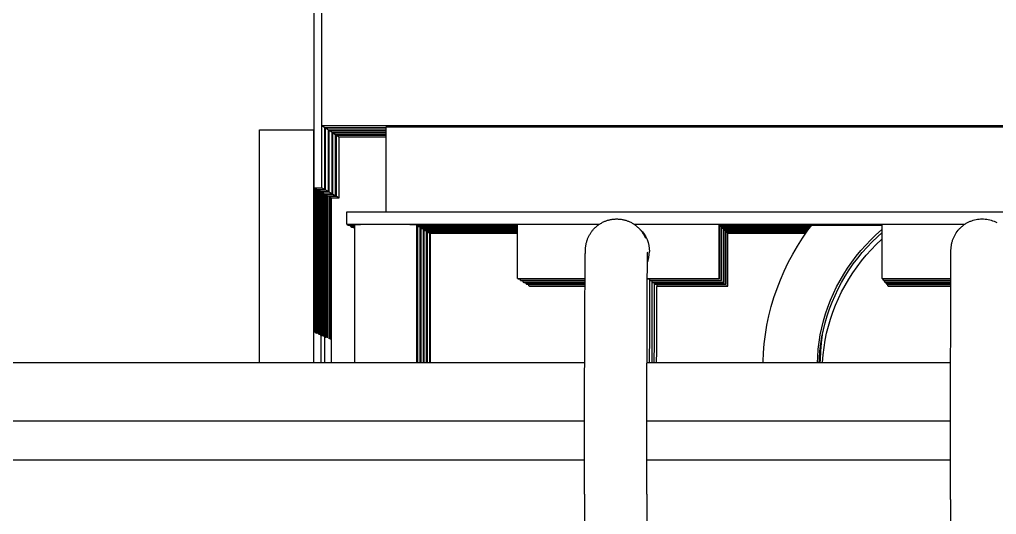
# Model space of a CAD drawing. Header units: millimetres. Extents: x -253 to 258, y -315 to 312.
# Drawn here: x -160.4 to -33.5, y 29.8 to 94.1 of the extents above; entities that cross this region are included whole.
import ezdxf

# ---------------------------------------------------------------- set-up
doc = ezdxf.new("R2010")
doc.units = ezdxf.units.MM
doc.layers.add('VISIBLE', color=7, linetype='Continuous')

msp = doc.modelspace()

# ---------------------------------------------------------------- linework, layer by layer
at = {"layer": 'VISIBLE'}
for p, q in [((-122.09, 72.24), (-122.09, 166.22)), ((-121.08, 72.24), (-121.08, 166.22)), ((-121.08, 80.32), (-120.71, 80.07)), ((-121.08, 80.32), (193.73, 80.32)), ((-120.71, 72.02), (-120.71, 80.07)), ((-120.71, 80.07), (-112.74, 80.07)), ((-120.61, 71.96), (-120.61, 80.07)), ((-120.61, 80), (-120.24, 79.76)), ((-120.61, 80), (-112.74, 80)), ((-112.74, 69.09), (-112.74, 80.13)), ((-112.74, 80.13), (-23.15, 80.13)), ((-129.21, 49.53), (-129.21, 79.74)), ((-129.21, 79.74), (-122.14, 79.74)), ((-122.14, 49.53), (-122.14, 79.74)), ((-122.14, 79.74), (-122.09, 79.71)), ((-120.24, 71.74), (-120.24, 79.76)), ((-120.24, 79.76), (-112.74, 79.76)), ((-120.14, 71.68), (-120.14, 79.76)), ((-120.14, 79.69), (-119.77, 79.45)), ((-120.14, 79.69), (-112.74, 79.69)), ((-119.77, 71.46), (-119.77, 79.45)), ((-119.77, 79.45), (-112.74, 79.45)), ((-119.67, 71.4), (-119.67, 79.45)), ((-119.67, 79.38), (-119.31, 79.14)), ((-119.67, 79.38), (-112.74, 79.38)), ((-119.31, 71.19), (-119.31, 79.14)), ((-119.31, 79.14), (-112.74, 79.14)), ((-119.21, 71.13), (-119.21, 79.14)), ((-119.21, 79.07), (-118.85, 78.84)), ((-119.21, 79.07), (-112.74, 79.07)), ((-118.85, 70.91), (-118.85, 78.84)), ((-118.85, 78.84), (-112.74, 78.84)), ((-122.09, 72.24), (-121.71, 72.02)), ((-122.09, 72.24), (-121.08, 72.24)), ((-122.03, 53.45), (-122.03, 72.21)), ((-122.02, 53.45), (-122.02, 72.2)), ((-121.91, 53.4), (-121.91, 72.14)), ((-121.89, 53.39), (-121.89, 72.13)), ((-121.78, 53.34), (-121.78, 72.06)), ((-121.77, 53.34), (-121.77, 72.05)), ((-121.71, 72.02), (-120.71, 72.02)), ((-121.61, 71.96), (-121.61, 72.02)), ((-121.61, 71.96), (-121.24, 71.74)), ((-121.61, 71.96), (-120.61, 71.96)), ((-121.56, 53.24), (-121.56, 71.93)), ((-121.54, 53.24), (-121.54, 71.92)), ((-121.43, 53.19), (-121.43, 71.86)), ((-121.42, 53.18), (-121.42, 71.85)), ((-121.31, 53.14), (-121.31, 71.78)), ((-121.29, 53.13), (-121.29, 71.77)), ((-121.24, 71.74), (-120.24, 71.74)), ((-121.19, 49.53), (-121.19, 71.74)), ((-121.14, 71.68), (-121.14, 71.74)), ((-121.14, 71.68), (-120.77, 71.46)), ((-121.14, 71.68), (-120.14, 71.68)), ((-121.08, 72.24), (-120.71, 72.02)), ((-121.08, 53.04), (-121.08, 71.65)), ((-121.07, 53.03), (-121.07, 71.64)), ((-120.96, 52.98), (-120.96, 71.58)), ((-120.94, 52.98), (-120.94, 71.57)), ((-120.84, 52.93), (-120.84, 71.5)), ((-120.82, 52.92), (-120.82, 71.49)), ((-120.77, 71.46), (-119.77, 71.46)), ((-120.72, 49.53), (-120.72, 71.46)), ((-120.67, 71.4), (-120.67, 71.46)), ((-120.67, 71.4), (-120.3, 71.19)), ((-120.67, 71.4), (-119.67, 71.4)), ((-120.61, 71.96), (-120.24, 71.74)), ((-120.61, 52.83), (-120.61, 71.37)), ((-120.6, 52.82), (-120.6, 71.36)), ((-120.49, 52.78), (-120.49, 71.3)), ((-120.48, 52.77), (-120.48, 71.29)), ((-120.37, 52.72), (-120.37, 71.23)), ((-120.35, 52.72), (-120.35, 71.22)), ((-120.3, 71.19), (-119.31, 71.19)), ((-120.2, 71.13), (-120.2, 71.19)), ((-120.2, 71.13), (-119.84, 70.91)), ((-120.2, 71.13), (-119.21, 71.13)), ((-120.15, 52.63), (-120.15, 71.1)), ((-120.14, 71.68), (-119.77, 71.46)), ((-120.13, 52.62), (-120.13, 71.09)), ((-119.67, 71.4), (-119.31, 71.19)), ((-119.21, 71.13), (-118.85, 70.91)), ((-120.03, 52.57), (-120.03, 71.02)), ((-120.01, 52.57), (-120.01, 71.02)), ((-119.91, 52.52), (-119.91, 70.95)), ((-119.89, 52.51), (-119.89, 70.94)), ((-119.84, 70.91), (-118.85, 70.91)), ((-119.83, 49.53), (-119.83, 70.91)), ((-117.84, 67.48), (-117.84, 69.09)), ((-117.84, 69.09), (8.06, 69.09)), ((-117.84, 67.48), (-117.66, 67.38)), ((-117.84, 67.48), (-85.08, 67.48)), ((-117.66, 67.38), (-116.81, 67.38)), ((-117.38, 67.22), (-117.38, 67.38)), ((-116.81, 49.53), (-116.81, 67.47)), ((-116.81, 67.47), (-116.78, 67.47)), ((-116.78, 67.47), (-116.7, 67.47)), ((-116.7, 67.47), (-116.55, 67.47)), ((-116.55, 67.47), (-116.35, 67.47)), ((-116.35, 67.47), (-116.09, 67.47)), ((-116.09, 67.47), (-115.78, 67.48)), ((-115.78, 67.48), (-115.42, 67.48)), ((-115.42, 67.48), (-115.03, 67.48)), ((-115.03, 67.48), (-114.62, 67.48)), ((-114.62, 67.48), (-114.19, 67.48)), ((-114.19, 67.48), (-113.76, 67.48)), ((-113.76, 67.48), (-113.34, 67.48)), ((-113.34, 67.48), (-112.92, 67.48)), ((-112.92, 67.48), (-112.53, 67.48)), ((-112.53, 67.48), (-112.16, 67.48)), ((-112.16, 67.48), (-111.82, 67.48)), ((-111.82, 67.48), (-111.5, 67.48)), ((-111.5, 67.48), (-111.21, 67.48)), ((-111.21, 67.48), (-110.94, 67.48)), ((-110.94, 67.48), (-110.7, 67.48)), ((-110.7, 67.48), (-110.48, 67.48)), ((-110.48, 67.48), (-110.27, 67.48)), ((-110.27, 67.48), (-110.06, 67.48)), ((-110.06, 67.48), (-109.85, 67.48)), ((-109.85, 67.48), (-109.65, 67.47)), ((-109.65, 67.47), (-109.45, 67.47)), ((-109.45, 67.47), (-109.26, 67.47)), ((-109.26, 67.47), (-109.1, 67.47)), ((-109.1, 67.47), (-108.96, 67.47)), ((-108.96, 67.47), (-108.85, 67.47)), ((-108.85, 67.47), (-108.78, 67.47)), ((-108.78, 67.47), (-108.75, 67.47)), ((-108.75, 49.53), (-108.75, 67.47)), ((-108.75, 67.39), (-108.73, 67.39)), ((-108.73, 67.39), (-108.66, 67.39)), ((-108.66, 67.39), (-108.63, 67.39)), ((-108.63, 49.53), (-108.63, 67.39)), ((-108.63, 67.38), (-95.68, 67.38)), ((-95.68, 60.43), (-95.68, 67.48)), ((-85.45, 67.2), (-85.37, 67.26)), ((-85.37, 67.26), (-85.3, 67.32)), ((-85.3, 67.32), (-85.22, 67.38)), ((-85.22, 67.38), (-85.14, 67.44)), ((-85.14, 67.44), (-85.05, 67.5)), ((-85.05, 67.5), (-84.97, 67.55)), ((-84.97, 67.55), (-84.89, 67.6)), ((-84.89, 67.6), (-84.8, 67.65)), ((-84.8, 67.65), (-84.71, 67.7)), ((-84.71, 67.7), (-84.63, 67.75)), ((-84.63, 67.75), (-84.54, 67.79)), ((-84.54, 67.79), (-84.45, 67.83)), ((-84.45, 67.83), (-84.36, 67.87)), ((-84.36, 67.87), (-84.26, 67.91)), ((-84.26, 67.91), (-84.17, 67.94)), ((-84.17, 67.94), (-84.08, 67.97)), ((-84.08, 67.97), (-83.98, 68)), ((-83.98, 68), (-83.89, 68.03)), ((-83.89, 68.03), (-83.79, 68.06)), ((-83.79, 68.06), (-83.7, 68.08)), ((-83.7, 68.08), (-83.6, 68.1)), ((-83.6, 68.1), (-83.59, 68.1)), ((-83.59, 68.1), (-83.49, 68.12)), ((-83.49, 68.12), (-83.4, 68.14)), ((-83.4, 68.14), (-83.3, 68.15)), ((-83.3, 68.15), (-83.2, 68.16)), ((-83.2, 68.16), (-83.1, 68.17)), ((-83.1, 68.17), (-83, 68.17)), ((-83, 68.17), (-82.9, 68.18)), ((-82.9, 68.18), (-82.8, 68.18)), ((-82.8, 68.18), (-82.7, 68.18)), ((-82.7, 68.18), (-82.61, 68.17)), ((-82.61, 68.17), (-82.51, 68.17)), ((-82.51, 68.17), (-82.41, 68.16)), ((-82.41, 68.16), (-82.31, 68.15)), ((-82.31, 68.15), (-82.21, 68.14)), ((-82.21, 68.14), (-82.11, 68.12)), ((-82.11, 68.12), (-82.02, 68.1)), ((-82.02, 68.1), (-81.92, 68.08)), ((-81.92, 68.08), (-81.82, 68.06)), ((-81.82, 68.06), (-81.73, 68.03)), ((-81.73, 68.03), (-81.63, 68.01)), ((-81.63, 68.01), (-81.54, 67.98)), ((-81.54, 67.98), (-81.44, 67.94)), ((-81.44, 67.94), (-81.35, 67.91)), ((-81.35, 67.91), (-81.26, 67.87)), ((-81.26, 67.87), (-81.17, 67.83)), ((-81.17, 67.83), (-81.08, 67.79)), ((-81.08, 67.79), (-80.99, 67.75)), ((-80.99, 67.75), (-80.9, 67.7)), ((-80.9, 67.7), (-80.81, 67.65)), ((-80.81, 67.65), (-80.73, 67.6)), ((-80.73, 67.6), (-80.64, 67.55)), ((-80.64, 67.55), (-80.56, 67.5)), ((-80.56, 67.5), (-80.48, 67.44)), ((-80.53, 67.48), (-37.62, 67.48)), ((-80.48, 67.44), (-80.4, 67.38)), ((-80.4, 67.38), (-80.32, 67.32)), ((-80.32, 67.32), (-80.24, 67.26)), ((-80.24, 67.26), (-80.17, 67.2)), ((-69.49, 60.43), (-69.49, 67.48)), ((-69.49, 67.48), (-69.45, 67.44)), ((-69.45, 60.39), (-69.45, 67.44)), ((-69.45, 67.38), (-48.34, 67.38)), ((-57.98, 66.7), (-57.47, 67.38)), ((-48.34, 60.43), (-48.34, 67.48)), ((-37.98, 67.2), (-37.91, 67.26)), ((-37.91, 67.26), (-37.83, 67.33)), ((-37.83, 67.33), (-37.75, 67.39)), ((-37.75, 67.39), (-37.67, 67.44)), ((-37.67, 67.44), (-37.59, 67.5)), ((-37.59, 67.5), (-37.5, 67.55)), ((-37.5, 67.55), (-37.42, 67.61)), ((-37.42, 67.61), (-37.33, 67.66)), ((-37.33, 67.66), (-37.25, 67.7)), ((-37.25, 67.7), (-37.16, 67.75)), ((-37.16, 67.75), (-37.07, 67.79)), ((-37.07, 67.79), (-36.98, 67.83)), ((-36.98, 67.83), (-36.89, 67.87)), ((-36.89, 67.87), (-36.8, 67.91)), ((-36.8, 67.91), (-36.7, 67.94)), ((-36.7, 67.94), (-36.61, 67.98)), ((-36.61, 67.98), (-36.52, 68.01)), ((-36.52, 68.01), (-36.33, 68.06)), ((-36.33, 68.06), (-36.13, 68.1)), ((-36.13, 68.1), (-35.94, 68.14)), ((-35.94, 68.14), (-35.74, 68.16)), ((-35.74, 68.16), (-35.54, 68.18)), ((-35.54, 68.18), (-35.34, 68.18)), ((-35.34, 68.18), (-35.15, 68.18)), ((-35.15, 68.18), (-34.95, 68.16)), ((-34.95, 68.16), (-34.75, 68.14)), ((-34.75, 68.14), (-34.56, 68.1)), ((-34.56, 68.1), (-34.36, 68.06)), ((-34.36, 68.06), (-34.17, 68.01)), ((-34.17, 68.01), (-33.98, 67.94)), ((-33.98, 67.94), (-33.8, 67.87)), ((-33.8, 67.87), (-33.62, 67.79)), ((-33.62, 67.79), (-33.44, 67.7)), ((-117.38, 67.22), (-117.2, 67.12)), ((-117.38, 67.22), (-116.81, 67.22)), ((-117.2, 67.12), (-116.81, 67.12)), ((-116.92, 66.96), (-116.92, 67.12)), ((-116.92, 66.96), (-116.81, 66.89)), ((-116.92, 66.96), (-116.81, 66.96)), ((-108.63, 67.22), (-95.68, 67.22)), ((-108.63, 67.21), (-108.53, 67.21)), ((-108.53, 67.21), (-108.42, 67.21)), ((-108.42, 67.21), (-108.35, 67.2)), ((-108.35, 67.2), (-108.33, 67.2)), ((-108.33, 49.53), (-108.33, 67.2)), ((-108.33, 67.13), (-108.3, 67.13)), ((-108.3, 67.13), (-108.23, 67.13)), ((-108.23, 67.13), (-108.21, 67.13)), ((-108.21, 49.53), (-108.21, 67.13)), ((-108.21, 67.12), (-95.68, 67.12)), ((-108.21, 66.96), (-95.68, 66.96)), ((-108.21, 66.95), (-108.11, 66.95)), ((-108.11, 66.95), (-108, 66.94)), ((-108, 66.94), (-107.93, 66.94)), ((-107.93, 66.94), (-107.91, 66.94)), ((-107.91, 49.53), (-107.91, 66.94)), ((-107.91, 66.87), (-107.88, 66.87)), ((-107.88, 66.87), (-107.81, 66.87)), ((-107.81, 66.87), (-107.79, 66.87)), ((-107.79, 49.53), (-107.79, 66.87)), ((-107.79, 66.85), (-95.68, 66.85)), ((-107.79, 66.7), (-95.68, 66.7)), ((-107.79, 66.69), (-107.69, 66.69)), ((-107.69, 66.69), (-107.58, 66.69)), ((-107.58, 66.69), (-107.51, 66.68)), ((-107.51, 66.68), (-107.49, 66.68)), ((-107.49, 49.53), (-107.49, 66.68)), ((-107.49, 66.61), (-107.46, 66.61)), ((-107.46, 66.61), (-107.39, 66.61)), ((-107.39, 66.61), (-107.37, 66.61)), ((-107.37, 49.53), (-107.37, 66.61)), ((-107.37, 66.6), (-95.68, 66.6)), ((-107.37, 66.44), (-95.68, 66.44)), ((-107.37, 66.43), (-107.27, 66.43)), ((-107.27, 66.43), (-107.17, 66.43)), ((-107.17, 66.43), (-107.1, 66.43)), ((-107.1, 66.43), (-107.07, 66.43)), ((-107.07, 49.53), (-107.07, 66.43)), ((-107.07, 66.38), (-107.01, 66.37)), ((-107.01, 66.37), (-106.99, 66.37)), ((-106.99, 49.53), (-106.99, 66.37)), ((-106.99, 66.34), (-95.68, 66.34)), ((-86.42, 65.95), (-86.37, 66.04)), ((-86.37, 66.04), (-86.32, 66.13)), ((-86.32, 66.13), (-86.27, 66.22)), ((-86.27, 66.22), (-86.22, 66.3)), ((-86.22, 66.3), (-86.17, 66.38)), ((-86.17, 66.38), (-86.11, 66.46)), ((-86.11, 66.46), (-86.05, 66.54)), ((-86.05, 66.54), (-85.99, 66.62)), ((-85.99, 66.62), (-85.93, 66.7)), ((-85.93, 66.7), (-85.87, 66.78)), ((-85.87, 66.78), (-85.8, 66.85)), ((-85.8, 66.85), (-85.74, 66.92)), ((-85.74, 66.92), (-85.67, 66.99)), ((-85.67, 66.99), (-85.6, 67.06)), ((-85.6, 67.06), (-85.52, 67.13)), ((-85.52, 67.13), (-85.45, 67.2)), ((-80.17, 67.2), (-80.09, 67.13)), ((-80.09, 67.13), (-80.02, 67.07)), ((-80.02, 67.07), (-79.95, 67)), ((-79.95, 67), (-79.88, 66.93)), ((-79.92, 66.97), (-79.74, 66.8)), ((-79.88, 66.93), (-79.81, 66.85)), ((-79.81, 66.85), (-79.75, 66.78)), ((-79.75, 66.78), (-79.68, 66.7)), ((-79.74, 66.8), (-79.47, 66.51)), ((-79.68, 66.7), (-79.62, 66.63)), ((-79.62, 66.63), (-79.56, 66.55)), ((-79.56, 66.55), (-79.5, 66.47)), ((-79.5, 66.47), (-79.45, 66.38)), ((-79.47, 66.51), (-79.24, 66.19)), ((-79.45, 66.38), (-79.39, 66.3)), ((-79.39, 66.3), (-79.34, 66.22)), ((-79.34, 66.22), (-79.29, 66.13)), ((-79.29, 66.13), (-79.24, 66.04)), ((-79.24, 66.19), (-79.03, 65.85)), ((-79.24, 66.19), (-79.03, 65.85)), ((-79.24, 66.04), (-79.2, 65.96)), ((-69.45, 67.22), (-57.59, 67.22)), ((-69.22, 60.19), (-69.22, 67.22)), ((-69.22, 67.22), (-69.18, 67.18)), ((-69.18, 60.16), (-69.18, 67.18)), ((-69.18, 67.12), (-57.67, 67.12)), ((-69.18, 66.96), (-57.79, 66.96)), ((-68.95, 59.96), (-68.95, 66.96)), ((-68.95, 66.96), (-68.91, 66.92)), ((-68.91, 59.92), (-68.91, 66.92)), ((-68.91, 66.85), (-57.86, 66.85)), ((-68.91, 66.7), (-57.98, 66.7)), ((-68.69, 59.73), (-68.69, 66.7)), ((-68.69, 66.7), (-68.65, 66.66)), ((-68.65, 59.69), (-68.65, 66.66)), ((-68.65, 66.6), (-58.05, 66.6)), ((-68.65, 66.44), (-58.16, 66.44)), ((-68.42, 59.5), (-68.42, 66.44)), ((-68.42, 66.44), (-68.38, 66.4)), ((-68.38, 59.46), (-68.38, 66.4)), ((-68.38, 66.34), (-58.23, 66.34)), ((-58.68, 65.69), (-57.98, 66.7)), ((-49.82, 65.46), (-49.14, 66.12)), ((-49.14, 66.12), (-48.43, 66.75)), ((-48.95, 65.86), (-48.34, 66.4)), ((-48.43, 66.75), (-48.34, 66.82)), ((-38.95, 65.95), (-38.91, 66.04)), ((-38.91, 66.04), (-38.86, 66.13)), ((-38.91, 66.04), (-38.91, 66.04)), ((-38.86, 66.13), (-38.81, 66.22)), ((-38.81, 66.22), (-38.76, 66.3)), ((-38.76, 66.3), (-38.7, 66.38)), ((-38.7, 66.38), (-38.59, 66.55)), ((-38.59, 66.55), (-38.47, 66.7)), ((-38.47, 66.7), (-38.4, 66.78)), ((-38.4, 66.78), (-38.34, 66.85)), ((-38.34, 66.85), (-38.27, 66.93)), ((-38.27, 66.93), (-38.2, 67)), ((-38.2, 67), (-38.13, 67.07)), ((-38.13, 67.07), (-38.06, 67.13)), ((-38.06, 67.13), (-37.98, 67.2)), ((-86.81, 64.7), (-86.78, 64.9)), ((-86.78, 64.9), (-86.77, 64.93)), ((-86.77, 64.93), (-86.75, 65.02)), ((-86.75, 65.02), (-86.73, 65.12)), ((-86.73, 65.12), (-86.7, 65.22)), ((-86.7, 65.22), (-86.68, 65.31)), ((-86.68, 65.31), (-86.65, 65.41)), ((-86.65, 65.41), (-86.61, 65.5)), ((-86.61, 65.5), (-86.58, 65.59)), ((-86.58, 65.59), (-86.54, 65.68)), ((-86.54, 65.68), (-86.5, 65.78)), ((-86.5, 65.78), (-86.46, 65.87)), ((-86.46, 65.87), (-86.42, 65.95)), ((-79.2, 65.96), (-79.15, 65.87)), ((-79.15, 65.87), (-79.15, 65.85)), ((-79.15, 65.85), (-79.11, 65.76)), ((-79.11, 65.76), (-79.07, 65.67)), ((-79.07, 65.67), (-79.06, 65.66)), ((-79.03, 65.85), (-78.87, 65.5)), ((-78.87, 65.5), (-78.73, 65.12)), ((-78.73, 65.12), (-78.64, 64.74)), ((-78.64, 64.74), (-78.58, 64.35)), ((-59.33, 64.66), (-58.68, 65.69)), ((-51.1, 64.07), (-50.47, 64.78)), ((-50.47, 64.78), (-49.82, 65.46)), ((-50.28, 64.52), (-49.63, 65.2)), ((-49.76, 64.17), (-49.09, 64.85)), ((-49.63, 65.2), (-48.95, 65.86)), ((-49.09, 64.85), (-48.4, 65.51)), ((-48.4, 65.51), (-48.34, 65.56)), ((-39.37, 64.53), (-39.34, 64.73)), ((-39.34, 64.73), (-39.31, 64.92)), ((-39.31, 64.92), (-39.29, 65.02)), ((-39.29, 65.02), (-39.26, 65.12)), ((-39.26, 65.12), (-39.24, 65.21)), ((-39.24, 65.21), (-39.21, 65.31)), ((-39.21, 65.31), (-39.18, 65.4)), ((-39.18, 65.4), (-39.15, 65.5)), ((-39.15, 65.5), (-39.12, 65.59)), ((-39.12, 65.59), (-39.08, 65.68)), ((-39.08, 65.68), (-39.04, 65.77)), ((-39.04, 65.77), (-39, 65.86)), ((-39, 65.86), (-38.95, 65.95)), ((-86.88, 63.63), (-86.87, 63.77)), ((-86.88, 63.48), (-86.88, 63.63)), ((-86.88, 63.31), (-86.88, 63.48)), ((-86.87, 63.98), (-86.86, 64.08)), ((-86.87, 63.88), (-86.87, 63.98)), ((-86.87, 63.77), (-86.87, 63.88)), ((-86.86, 64.22), (-86.85, 64.32)), ((-86.86, 64.16), (-86.86, 64.22)), ((-86.86, 64.08), (-86.86, 64.16)), ((-86.85, 64.37), (-86.84, 64.47)), ((-86.85, 64.32), (-86.85, 64.37)), ((-86.84, 64.5), (-86.83, 64.6)), ((-86.84, 64.47), (-86.84, 64.5)), ((-86.83, 64.6), (-86.81, 64.7)), ((-78.8, 63.53), (-78.79, 63.67)), ((-78.8, 63.38), (-78.8, 63.53)), ((-78.79, 63.83), (-78.78, 63.88)), ((-78.79, 63.77), (-78.79, 63.83)), ((-78.79, 63.69), (-78.79, 63.77)), ((-78.79, 63.62), (-78.79, 63.69)), ((-78.79, 63.67), (-78.79, 63.67)), ((-78.78, 63.88), (-78.78, 63.88)), ((-78.64, 63.17), (-78.58, 63.56)), ((-78.58, 64.35), (-78.56, 63.95)), ((-78.58, 64.35), (-78.56, 63.95)), ((-78.58, 63.56), (-78.56, 63.95)), ((-60.52, 62.51), (-59.95, 63.6)), ((-59.95, 63.6), (-59.33, 64.66)), ((-51.7, 63.34), (-51.1, 64.07)), ((-51.51, 63.08), (-50.91, 63.81)), ((-51.01, 62.72), (-50.4, 63.46)), ((-50.91, 63.81), (-50.28, 64.52)), ((-50.4, 63.46), (-49.76, 64.17)), ((-39.4, 63.73), (-39.39, 63.82)), ((-39.4, 63.6), (-39.4, 63.73)), ((-39.4, 63.45), (-39.4, 63.6)), ((-39.4, 63.29), (-39.4, 63.45)), ((-39.39, 64.19), (-39.38, 64.29)), ((-39.39, 64.15), (-39.39, 64.19)), ((-39.39, 64.1), (-39.39, 64.15)), ((-39.39, 64.02), (-39.39, 64.1)), ((-39.39, 63.93), (-39.39, 64.02)), ((-39.39, 63.82), (-39.39, 63.93)), ((-39.38, 64.32), (-39.37, 64.52)), ((-39.38, 64.29), (-39.38, 64.32)), ((-39.37, 64.52), (-39.37, 64.53)), ((-86.9, 62.21), (-86.89, 62.46)), ((-86.9, 62.11), (-86.9, 62.21)), ((-86.89, 63.12), (-86.88, 63.31)), ((-86.89, 62.92), (-86.89, 63.12)), ((-86.89, 62.7), (-86.89, 62.92)), ((-86.89, 62.46), (-86.89, 62.7)), ((-78.82, 62.11), (-78.81, 62.37)), ((-78.81, 62.82), (-78.8, 63.03)), ((-78.81, 62.6), (-78.81, 62.82)), ((-78.81, 62.57), (-78.73, 62.79)), ((-78.81, 62.37), (-78.81, 62.6)), ((-78.8, 63.21), (-78.8, 63.38)), ((-78.8, 63.03), (-78.8, 63.21)), ((-78.73, 62.79), (-78.64, 63.17)), ((-61.05, 61.41), (-60.52, 62.51)), ((-52.81, 61.8), (-52.27, 62.58)), ((-52.61, 61.55), (-52.08, 62.33)), ((-52.27, 62.58), (-51.7, 63.34)), ((-52.08, 62.33), (-51.51, 63.08)), ((-51.59, 61.96), (-51.01, 62.72)), ((-39.41, 62.47), (-39.4, 62.7)), ((-39.41, 62.22), (-39.41, 62.47)), ((-39.41, 61.96), (-39.41, 62.22)), ((-39.4, 63.11), (-39.4, 63.29)), ((-39.4, 62.91), (-39.4, 63.11)), ((-39.4, 62.7), (-39.4, 62.91)), ((-86.91, 61.26), (-86.9, 61.56)), ((-86.91, 60.94), (-86.91, 61.26)), ((-86.91, 60.61), (-86.91, 60.94)), ((-86.9, 61.84), (-86.9, 62.11)), ((-86.9, 61.56), (-86.9, 61.84)), ((-78.83, 60.94), (-78.82, 61.26)), ((-78.83, 60.61), (-78.83, 60.94)), ((-78.82, 61.84), (-78.82, 62.11)), ((-78.82, 61.56), (-78.82, 61.84)), ((-78.82, 61.26), (-78.82, 61.56)), ((-61.54, 60.28), (-61.05, 61.41)), ((-53.8, 60.18), (-53.32, 61)), ((-53.32, 61), (-52.81, 61.8)), ((-53.12, 60.75), (-52.61, 61.55)), ((-52.65, 60.37), (-52.14, 61.18)), ((-52.14, 61.18), (-51.59, 61.96)), ((-39.41, 61.68), (-39.41, 61.96)), ((-39.41, 61.38), (-39.41, 61.68)), ((-39.41, 61.06), (-39.41, 61.38)), ((-39.41, 60.74), (-39.41, 61.06)), ((-95.68, 60.43), (-95.62, 60.39)), ((-95.68, 60.43), (-86.91, 60.43)), ((-95.62, 60.39), (-86.91, 60.39)), ((-95.31, 60.19), (-95.31, 60.39)), ((-95.31, 60.19), (-95.25, 60.16)), ((-95.31, 60.19), (-86.92, 60.19)), ((-95.25, 60.16), (-86.92, 60.16)), ((-94.94, 59.96), (-94.94, 60.16)), ((-94.94, 59.96), (-94.88, 59.92)), ((-94.94, 59.96), (-86.92, 59.96)), ((-94.88, 59.92), (-86.92, 59.92)), ((-94.57, 59.73), (-94.57, 59.92)), ((-94.57, 59.73), (-94.51, 59.69)), ((-94.57, 59.73), (-86.92, 59.73)), ((-94.51, 59.69), (-86.92, 59.69)), ((-94.2, 59.5), (-94.2, 59.69)), ((-86.92, 60.26), (-86.91, 60.61)), ((-86.92, 59.89), (-86.92, 60.26)), ((-86.92, 59.51), (-86.92, 59.89)), ((-78.84, 59.51), (-78.83, 59.89)), ((-78.83, 60.26), (-78.83, 60.61)), ((-78.83, 60.43), (-69.49, 60.43)), ((-78.83, 60.39), (-69.45, 60.39)), ((-78.83, 59.89), (-78.83, 60.26)), ((-78.49, 60.2), (-78.48, 60.39)), ((-78.49, 59.86), (-78.49, 60.2)), ((-78.49, 60.19), (-69.22, 60.19)), ((-78.49, 60.16), (-69.18, 60.16)), ((-78.49, 59.51), (-78.49, 59.86)), ((-78.18, 59.88), (-78.18, 60.16)), ((-78.18, 59.96), (-68.95, 59.96)), ((-78.18, 59.92), (-68.91, 59.92)), ((-78.18, 59.43), (-78.18, 59.88)), ((-77.88, 59.73), (-77.87, 59.92)), ((-77.88, 59.39), (-77.88, 59.73)), ((-77.88, 59.73), (-68.69, 59.73)), ((-77.88, 59.69), (-68.65, 59.69)), ((-77.57, 59.59), (-77.57, 59.69)), ((-69.49, 60.43), (-69.45, 60.39)), ((-69.22, 60.19), (-69.18, 60.16)), ((-68.95, 59.96), (-68.91, 59.92)), ((-68.69, 59.73), (-68.65, 59.69)), ((-61.98, 59.14), (-61.54, 60.28)), ((-54.24, 59.34), (-53.8, 60.18)), ((-54.04, 59.1), (-53.59, 59.94)), ((-53.59, 59.94), (-53.12, 60.75)), ((-53.14, 59.55), (-52.65, 60.37)), ((-48.34, 60.43), (-48.31, 60.39)), ((-48.34, 60.43), (-39.41, 60.43)), ((-48.31, 60.39), (-39.41, 60.39)), ((-48.16, 60.19), (-48.16, 60.39)), ((-48.16, 60.19), (-48.13, 60.16)), ((-48.16, 60.19), (-39.42, 60.19)), ((-48.13, 60.16), (-39.42, 60.16)), ((-47.97, 59.96), (-47.97, 60.16)), ((-47.97, 59.96), (-47.94, 59.92)), ((-47.97, 59.96), (-39.42, 59.96)), ((-47.94, 59.92), (-39.42, 59.92)), ((-47.78, 59.73), (-47.78, 59.92)), ((-47.78, 59.73), (-47.75, 59.69)), ((-47.78, 59.73), (-39.42, 59.73)), ((-47.75, 59.69), (-39.42, 59.69)), ((-47.6, 59.5), (-47.6, 59.69)), ((-39.42, 60.03), (-39.41, 60.39)), ((-39.42, 59.65), (-39.42, 60.03)), ((-39.42, 59.26), (-39.42, 59.65)), ((-39.41, 60.39), (-39.41, 60.74)), ((-94.2, 59.5), (-94.15, 59.46)), ((-94.2, 59.5), (-86.92, 59.5)), ((-94.15, 59.46), (-86.92, 59.46)), ((-86.93, 58.71), (-86.92, 59.12)), ((-86.93, 58.29), (-86.93, 58.71)), ((-86.92, 59.12), (-86.92, 59.51)), ((-78.84, 59.12), (-78.84, 59.51)), ((-78.84, 58.71), (-78.84, 59.12)), ((-78.84, 58.29), (-78.84, 58.71)), ((-78.5, 58.76), (-78.49, 59.14)), ((-78.5, 58.37), (-78.5, 58.76)), ((-78.5, 57.96), (-78.5, 58.37)), ((-78.49, 59.14), (-78.49, 59.51)), ((-78.19, 58.96), (-78.18, 59.43)), ((-78.19, 58.47), (-78.19, 58.96)), ((-78.19, 57.96), (-78.19, 58.47)), ((-77.89, 58.29), (-77.88, 58.67)), ((-77.88, 59.04), (-77.88, 59.39)), ((-77.88, 58.67), (-77.88, 59.04)), ((-77.58, 59.26), (-77.57, 59.59)), ((-77.58, 59.46), (-68.38, 59.46)), ((-77.58, 58.91), (-77.58, 59.26)), ((-77.58, 58.55), (-77.58, 58.91)), ((-77.58, 58.18), (-77.58, 58.55)), ((-77.57, 59.5), (-68.42, 59.5)), ((-68.42, 59.5), (-68.38, 59.46)), ((-62.38, 57.98), (-61.98, 59.14)), ((-55.03, 57.62), (-54.65, 58.49)), ((-54.65, 58.49), (-54.24, 59.34)), ((-54.44, 58.25), (-54.04, 59.1)), ((-54, 57.84), (-53.59, 58.7)), ((-53.59, 58.7), (-53.14, 59.55)), ((-47.6, 59.5), (-47.57, 59.46)), ((-47.6, 59.5), (-39.42, 59.5)), ((-47.57, 59.46), (-39.42, 59.46)), ((-39.42, 58.86), (-39.42, 59.26)), ((-39.42, 58.44), (-39.42, 58.86)), ((-39.42, 58), (-39.42, 58.44)), ((-86.94, 56.93), (-86.93, 57.4)), ((-86.93, 57.85), (-86.93, 58.29)), ((-86.93, 57.4), (-86.93, 57.85)), ((-78.85, 57.85), (-78.84, 58.29)), ((-78.85, 57.4), (-78.85, 57.85)), ((-78.85, 56.93), (-78.85, 57.4)), ((-78.51, 56.67), (-78.5, 57.11)), ((-78.5, 57.54), (-78.5, 57.96)), ((-78.5, 57.11), (-78.5, 57.54)), ((-78.2, 57.42), (-78.19, 57.96)), ((-78.2, 56.86), (-78.2, 57.42)), ((-77.89, 57.89), (-77.89, 58.29)), ((-77.89, 57.48), (-77.89, 57.89)), ((-77.89, 57.06), (-77.89, 57.48)), ((-77.59, 57.79), (-77.58, 58.18)), ((-77.59, 57.39), (-77.59, 57.79)), ((-77.59, 56.98), (-77.59, 57.39)), ((-62.73, 56.8), (-62.38, 57.98)), ((-55.37, 56.73), (-55.03, 57.62)), ((-55.16, 56.5), (-54.82, 57.38)), ((-54.82, 57.38), (-54.44, 58.25)), ((-54.38, 56.97), (-54, 57.84)), ((-39.42, 57.55), (-39.42, 58)), ((-39.42, 57.09), (-39.42, 57.55)), ((-86.94, 56.46), (-86.94, 56.93)), ((-86.94, 55.96), (-86.94, 56.46)), ((-86.94, 55.46), (-86.94, 55.96)), ((-78.86, 55.46), (-78.85, 55.96)), ((-78.85, 56.46), (-78.85, 56.93)), ((-78.85, 55.96), (-78.85, 56.46)), ((-78.51, 56.21), (-78.51, 56.67)), ((-78.51, 55.75), (-78.51, 56.21)), ((-78.2, 56.28), (-78.2, 56.86)), ((-78.2, 55.68), (-78.2, 56.28)), ((-77.9, 56.18), (-77.89, 56.63)), ((-77.9, 55.72), (-77.9, 56.18)), ((-77.89, 56.63), (-77.89, 57.06)), ((-77.6, 55.66), (-77.59, 56.11)), ((-77.59, 56.55), (-77.59, 56.98)), ((-77.59, 56.11), (-77.59, 56.55)), ((-63.03, 55.61), (-62.73, 56.8)), ((-55.94, 54.93), (-55.68, 55.84)), ((-55.68, 55.84), (-55.37, 56.73)), ((-55.46, 55.61), (-55.16, 56.5)), ((-55.04, 55.17), (-54.73, 56.07)), ((-54.73, 56.07), (-54.38, 56.97)), ((-39.43, 56.61), (-39.42, 57.09)), ((-39.43, 56.12), (-39.43, 56.61)), ((-39.43, 55.62), (-39.43, 56.12)), ((-86.95, 54.94), (-86.94, 55.46)), ((-86.95, 54.41), (-86.95, 54.94)), ((-78.86, 54.94), (-78.86, 55.46)), ((-78.86, 54.41), (-78.86, 54.94)), ((-78.52, 54.27), (-78.51, 54.78)), ((-78.51, 55.27), (-78.51, 55.75)), ((-78.51, 54.78), (-78.51, 55.27)), ((-78.21, 55.07), (-78.2, 55.68)), ((-78.21, 54.43), (-78.21, 55.07)), ((-77.9, 55.25), (-77.9, 55.72)), ((-77.9, 54.77), (-77.9, 55.25)), ((-77.9, 54.28), (-77.9, 54.77)), ((-77.6, 55.2), (-77.6, 55.66)), ((-77.6, 54.72), (-77.6, 55.2)), ((-77.6, 54.23), (-77.6, 54.72)), ((-63.29, 54.39), (-63.03, 55.61)), ((-56.18, 54.01), (-55.94, 54.93)), ((-55.96, 53.79), (-55.73, 54.7)), ((-55.73, 54.7), (-55.46, 55.61)), ((-55.31, 54.25), (-55.04, 55.17)), ((-39.43, 55.1), (-39.43, 55.62)), ((-39.43, 54.57), (-39.43, 55.1)), ((-39.43, 54.03), (-39.43, 54.57)), ((-122.03, 53.45), (-122.02, 53.45)), ((-121.91, 53.4), (-121.89, 53.39)), ((-121.78, 53.34), (-121.77, 53.34)), ((-86.95, 53.87), (-86.95, 54.41)), ((-86.95, 53.32), (-86.95, 53.87)), ((-86.95, 52.76), (-86.95, 53.32)), ((-78.87, 52.76), (-78.86, 53.32)), ((-78.86, 53.87), (-78.86, 54.41)), ((-78.86, 53.32), (-78.86, 53.87)), ((-78.52, 53.76), (-78.52, 54.27)), ((-78.52, 53.24), (-78.52, 53.76)), ((-78.21, 53.77), (-78.21, 54.43)), ((-78.21, 53.1), (-78.21, 53.77)), ((-77.91, 53.77), (-77.9, 54.28)), ((-77.91, 53.25), (-77.91, 53.77)), ((-77.61, 53.23), (-77.6, 53.74)), ((-77.6, 53.74), (-77.6, 54.23)), ((-63.5, 53.17), (-63.29, 54.39)), ((-56.38, 53.1), (-56.18, 54.01)), ((-56.16, 52.88), (-55.96, 53.79)), ((-56.09, 53.1), (-56.03, 53.49)), ((-55.74, 52.41), (-55.54, 53.33)), ((-55.54, 53.33), (-55.31, 54.25)), ((-39.43, 53.48), (-39.43, 54.03)), ((-39.43, 52.91), (-39.43, 53.48)), ((-121.56, 53.24), (-121.54, 53.24)), ((-121.43, 53.19), (-121.42, 53.18)), ((-121.31, 53.14), (-121.29, 53.13)), ((-121.08, 53.04), (-121.07, 53.03)), ((-120.96, 52.98), (-120.94, 52.98)), ((-120.84, 52.93), (-120.82, 52.92)), ((-120.61, 52.83), (-120.6, 52.82)), ((-120.49, 52.78), (-120.48, 52.77)), ((-120.37, 52.72), (-120.35, 52.72)), ((-120.15, 52.63), (-120.13, 52.62)), ((-120.03, 52.57), (-120.01, 52.57)), ((-119.91, 52.52), (-119.89, 52.51)), ((-86.96, 52.18), (-86.95, 52.76)), ((-86.96, 51.6), (-86.96, 52.18)), ((-78.87, 52.18), (-78.87, 52.76)), ((-78.87, 51.6), (-78.87, 52.18)), ((-78.52, 52.7), (-78.52, 53.24)), ((-78.52, 52.16), (-78.52, 52.7)), ((-78.52, 51.61), (-78.52, 52.16)), ((-78.22, 52.4), (-78.21, 53.1)), ((-78.22, 51.69), (-78.22, 52.4)), ((-77.91, 52.73), (-77.91, 53.25)), ((-77.91, 52.19), (-77.91, 52.73)), ((-77.91, 51.64), (-77.91, 52.19)), ((-77.61, 52.71), (-77.61, 53.23)), ((-77.61, 52.18), (-77.61, 52.71)), ((-77.61, 51.64), (-77.61, 52.18)), ((-63.64, 51.96), (-63.58, 52.56)), ((-63.58, 52.56), (-63.5, 53.17)), ((-56.64, 51.24), (-56.53, 52.19)), ((-56.53, 52.19), (-56.38, 53.1)), ((-56.31, 51.97), (-56.16, 52.88)), ((-56.29, 51.02), (-56.21, 52.08)), ((-56.21, 52.08), (-56.09, 53.1)), ((-55.88, 51.48), (-55.74, 52.41)), ((-39.43, 52.34), (-39.43, 52.91)), ((-39.43, 51.75), (-39.43, 52.34)), ((-86.96, 51), (-86.96, 51.6)), ((-86.96, 50.4), (-86.96, 51)), ((-78.87, 51), (-78.87, 51.6)), ((-78.87, 50.4), (-78.87, 51)), ((-78.53, 51.04), (-78.52, 51.61)), ((-78.53, 50.47), (-78.53, 51.04)), ((-78.22, 50.97), (-78.22, 51.69)), ((-78.22, 50.22), (-78.22, 50.97)), ((-77.92, 50.52), (-77.91, 51.08)), ((-77.91, 51.08), (-77.91, 51.64)), ((-77.61, 51.09), (-77.61, 51.64)), ((-77.61, 50.53), (-77.61, 51.09)), ((-63.78, 49.65), (-63.72, 50.78)), ((-63.72, 50.78), (-63.64, 51.96)), ((-56.7, 50.24), (-56.64, 51.24)), ((-56.48, 50.03), (-56.42, 51.02)), ((-56.42, 51.02), (-56.31, 51.97)), ((-56.35, 49.91), (-56.29, 51.02)), ((-55.99, 50.51), (-55.88, 51.48)), ((-39.44, 51.15), (-39.43, 51.75)), ((-39.44, 50.55), (-39.44, 51.15)), ((-232.5, 49.53), (-86.96, 49.53)), ((-86.96, 49.78), (-86.96, 50.4)), ((-86.96, 49.16), (-86.96, 49.78)), ((-78.88, 49.16), (-78.87, 49.78)), ((-78.87, 49.78), (-78.87, 50.4)), ((-78.87, 49.53), (-39.44, 49.53)), ((-78.53, 49.89), (-78.53, 50.47)), ((-78.53, 49.53), (-78.53, 49.89)), ((-78.22, 49.53), (-78.22, 50.22)), ((-77.92, 49.94), (-77.92, 50.52)), ((-77.92, 49.53), (-77.92, 49.94)), ((-77.62, 49.96), (-77.61, 50.53)), ((-77.62, 49.53), (-77.62, 49.96)), ((-63.79, 49.53), (-63.78, 49.65)), ((-56.74, 49.53), (-56.7, 50.24)), ((-56.51, 49.53), (-56.48, 50.03)), ((-56.37, 49.53), (-56.35, 49.91)), ((-56.06, 49.53), (-55.99, 50.51)), ((-39.44, 49.93), (-39.44, 50.55)), ((-39.44, 49.3), (-39.44, 49.93)), ((-86.97, 48.52), (-86.96, 49.16)), ((-86.97, 47.88), (-86.97, 48.52)), ((-78.88, 48.52), (-78.88, 49.16)), ((-78.88, 47.88), (-78.88, 48.52)), ((-39.44, 48.67), (-39.44, 49.3)), ((-39.44, 48.02), (-39.44, 48.67)), ((-86.97, 47.23), (-86.97, 47.88)), ((-86.97, 46.57), (-86.97, 47.23)), ((-78.88, 47.23), (-78.88, 47.88)), ((-78.88, 46.57), (-78.88, 47.23)), ((-39.44, 47.37), (-39.44, 48.02)), ((-39.44, 46.71), (-39.44, 47.37)), ((-86.97, 45.91), (-86.97, 46.57)), ((-86.97, 45.24), (-86.97, 45.91)), ((-78.88, 45.91), (-78.88, 46.57)), ((-78.88, 45.24), (-78.88, 45.91)), ((-39.44, 46.04), (-39.44, 46.71)), ((-39.44, 45.37), (-39.44, 46.04)), ((-86.98, 43.87), (-86.97, 44.56)), ((-86.97, 44.56), (-86.97, 45.24)), ((-78.88, 44.56), (-78.88, 45.24)), ((-78.88, 43.87), (-78.88, 44.56)), ((-39.44, 44.69), (-39.44, 45.37)), ((-39.44, 44), (-39.44, 44.69)), ((-86.98, 43.18), (-86.98, 43.87)), ((-86.98, 42.48), (-86.98, 43.18)), ((-78.89, 43.18), (-78.88, 43.87)), ((-78.89, 42.48), (-78.89, 43.18)), ((-39.44, 43.3), (-39.44, 44)), ((-39.44, 42.6), (-39.44, 43.3)), ((-232.5, 41.95), (-86.98, 41.95)), ((-232.43, 41.94), (-86.98, 41.94)), ((-86.98, 41.78), (-86.98, 42.48)), ((-78.89, 41.78), (-78.89, 42.48)), ((-78.89, 41.95), (-39.44, 41.95)), ((-78.89, 41.94), (-39.44, 41.94)), ((-39.44, 41.9), (-39.44, 42.6)), ((-39.44, 41.19), (-39.44, 41.9)), ((-86.98, 41.08), (-86.98, 41.78)), ((-86.98, 40.37), (-86.98, 41.08)), ((-78.89, 41.08), (-78.89, 41.78)), ((-78.89, 40.37), (-78.89, 41.08)), ((-39.44, 40.47), (-39.44, 41.19)), ((-86.98, 39.65), (-86.98, 40.37)), ((-86.98, 38.94), (-86.98, 39.65)), ((-78.89, 39.65), (-78.89, 40.37)), ((-78.89, 38.94), (-78.89, 39.65)), ((-39.44, 39.76), (-39.44, 40.47)), ((-39.44, 39.03), (-39.44, 39.76)), ((-86.98, 38.22), (-86.98, 38.94)), ((-86.98, 37.49), (-86.98, 38.22)), ((-78.89, 38.22), (-78.89, 38.94)), ((-78.89, 37.49), (-78.89, 38.22)), ((-39.45, 38.31), (-39.44, 39.03)), ((-39.45, 37.58), (-39.45, 38.31)), ((-232.5, 36.9), (-86.98, 36.9)), ((-86.98, 36.77), (-86.98, 37.49)), ((-78.89, 36.77), (-78.89, 37.49)), ((-78.89, 36.9), (-39.45, 36.9)), ((-39.45, 36.85), (-39.45, 37.58)), ((-39.45, 36.12), (-39.45, 36.85)), ((-86.98, 36.04), (-86.98, 36.77)), ((-86.98, 35.31), (-86.98, 36.04)), ((-78.89, 36.04), (-78.89, 36.77)), ((-78.89, 35.31), (-78.89, 36.04)), ((-39.45, 35.39), (-39.45, 36.12)), ((-86.98, 33.86), (-86.98, 35.31)), ((-78.89, 33.86), (-78.89, 35.31)), ((-39.45, 34.66), (-39.45, 35.39)), ((-39.45, 33.92), (-39.45, 34.66)), ((-86.98, 32.4), (-86.98, 33.86)), ((-78.89, 32.4), (-78.89, 33.86)), ((-39.45, 33.19), (-39.45, 33.92)), ((-39.45, 31.72), (-39.45, 33.19)), ((-86.98, 32.4), (-86.98, 30.94)), ((-78.89, 32.4), (-78.89, 30.94)), ((-39.45, 31.72), (-39.45, 30.25)), ((-86.98, 30.94), (-86.98, 28.02)), ((-78.89, 30.94), (-78.89, 28.02)), ((-39.45, 30.25), (-39.45, 18.51))]:
    msp.add_line(p, q, dxfattribs=at)

doc.saveas('drawing.dxf')
